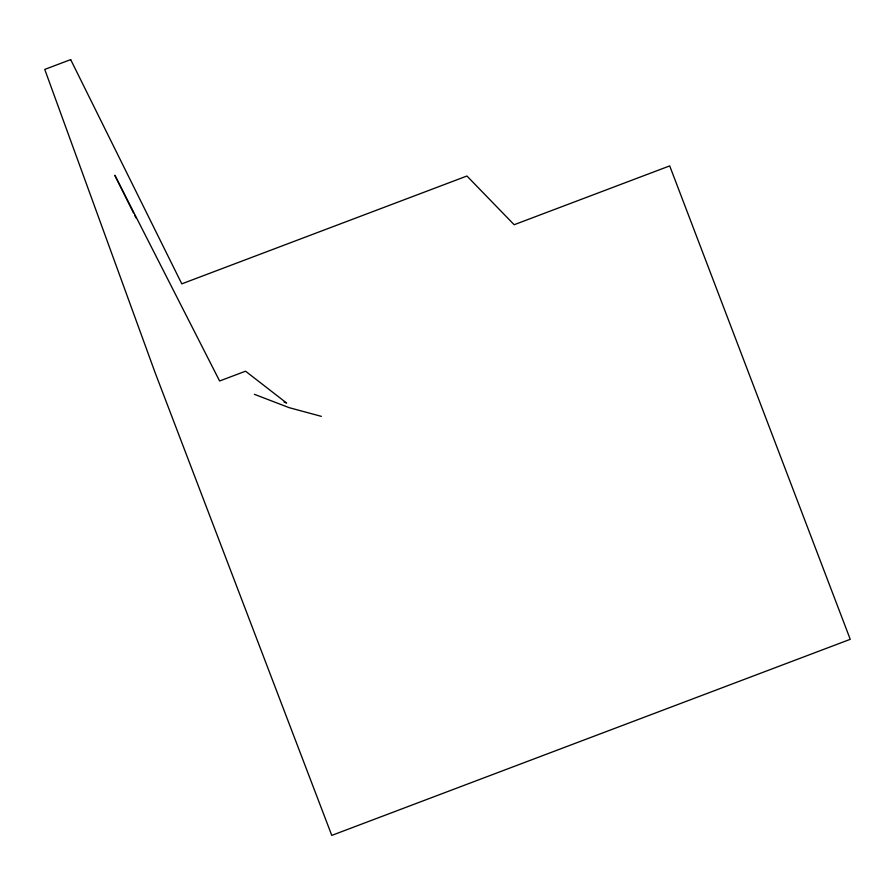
<?xml version="1.0" encoding="UTF-8"?>
<svg xmlns="http://www.w3.org/2000/svg" width="895" height="895" viewBox="0 0 895 895"><rect width="100%" height="100%" fill="white"/><g stroke="black" fill="none" stroke-linecap="round" stroke-linejoin="round"><path stroke-width="1.34" d="M321.372 416.365L289.119 407.65L254.359 394.315M284.039 402.056L286.613 403.041L245.532 371.19L219.611 380.99L114.828 175.275L133.456 212.853M134.697 215.359L135.939 217.865M70.671 59.607L44.75 69.418L155.148 372.734L331.776 835.393L850.25 639.321L669.706 165.899L514.166 224.723L466.944 176.013L181.786 283.849L70.671 59.607"/></g></svg>
